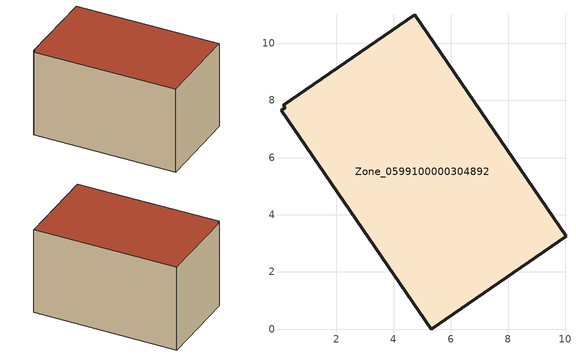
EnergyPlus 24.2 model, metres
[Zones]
Zone_0599100000304892
 floor ground (C_G): 0.06,7.65 0.21,7.75 0.14,7.84 4.73,10.99 10.03,3.24 5.31,0 z0
 wall outside (C_F): 10.03,3.24 4.73,10.99 0.14,7.84 0.21,7.75 0.06,7.65 5.31,0 10.03,3.24 z0:5.66
 roof outside (C_R): 0.21,7.75 0.06,7.65 5.31,0 10.03,3.24 4.73,10.99 0.14,7.84 z5.66
[BUILDING]
Pand.0599100000304892: North Axis=0; Terrain=City; Loads Convergence Tolerance Value=0.04; Temperature Convergence Tolerance Value=0.4; Solar Distribution=FullExterior; Maximum Number of Warmup Days=25; Minimum Number of Warmup Days=1
[Site:Location]
Rotterdam.The.Hague.AP_ZH_NLD Design_Conditions: Latitude=51.96; Longitude=4.45; Time Zone=1; Elevation=-4.5
[SITE:GROUNDTEMPERATURE:BUILDINGSURFACE]
18, 18, 18, 18, 18, 18, 18, 18, 18, 18, 18, 18
[MATERIAL] Thermal Absorptance=0.9; Solar Absorptance=0.7; Visible Absorptance=0.7
Name | Roughness | Thickness | Conductivity | Density | Specific Heat
G.TI.1946-1964 | MediumSmooth | 0.15 | 1 | 540 | 1210
F.TI.1946-1964 | Rough | 0.3 | 0.857143 | 1920 | 840
R.TI.1946-1964 | MediumRough | 0.2 | 0.277778 | 1500 | 1000
[CONSTRUCTION]
C_G: G.TI.1946-1964
C_F: F.TI.1946-1964
C_R: R.TI.1946-1964
[ZONE]
Zone_0599100000304892: Type=1; Multiplier=1; Ceiling Height=Autocalculate; Volume=Autocalculate; Floor Area=autocalculate; Part of Total Floor Area=Yes
[ZONEINFILTRATION:DESIGNFLOWRATE]
Infil_Zone_0599100000304892: Zone or ZoneList or Space or SpaceList=Zone_0599100000304892; Schedule=AlwaysOn; Design Flow Rate Calculation Method=Flow/Area; Flow Rate per Floor Area=0.003; Constant Term Coefficient=1; Temperature Term Coefficient=0; Velocity Term Coefficient=0; Velocity Squared Term Coefficient=0
[HVACTEMPLATE:ZONE:IDEALLOADSAIRSYSTEM]
Zone_0599100000304892: Maximum Heating Supply Air Temperature=50; Minimum Cooling Supply Air Temperature=13; Maximum Heating Supply Air Humidity Ratio=0.0156; Minimum Cooling Supply Air Humidity Ratio=0.0077; Heating Limit=NoLimit; Cooling Limit=NoLimit; Dehumidification Control Type=ConstantSensibleHeatRatio; Cooling Sensible Heat Ratio=0.7; Dehumidification Setpoint=60; Humidification Control Type=None; Humidification Setpoint=30; Outdoor Air Method=None; Outdoor Air Flow Rate per Person=0.00944; Outdoor Air Flow Rate per Zone Floor Area=0; Outdoor Air Flow Rate per Zone=0; Demand Controlled Ventilation Type=None; Outdoor Air Economizer Type=NoEconomizer; Heat Recovery Type=None; Sensible Heat Recovery Effectiveness=0.7; Latent Heat Recovery Effectiveness=0.65
[ZONECONTROL:THERMOSTAT]
ThermostatControl_Zone_0599100000304892: Zone or ZoneList=Zone_0599100000304892; Control Type Schedule=DualSetpointControlType; Control 1=Thermostat_Zone_0599100000304892; Temperature Difference Between Cutout And Setpoint=0
[THERMOSTATSETPOINT:DUALSETPOINT]
Thermostat_Zone_0599100000304892: Heating Setpoint Temperature Schedule=HeatingSetpoint_Zone_0599100000304892; Cooling Setpoint Temperature Schedule=CoolingSetpoint_Zone_0599100000304892
[SCHEDULE:COMPACT]
HeatingSetpoint_Zone_0599100000304892: Through: 12/31, For: AllDays, Until: 24:00, 21
CoolingSetpoint_Zone_0599100000304892: Through: 12/31, For: AllDays, Until: 24:00, 24
DualSetpointControlType: Through: 12/31, For: AllDays, Until: 24:00, 4
AlwaysOn: Through: 12/31, For: AllDays, Until: 24:00, 1
